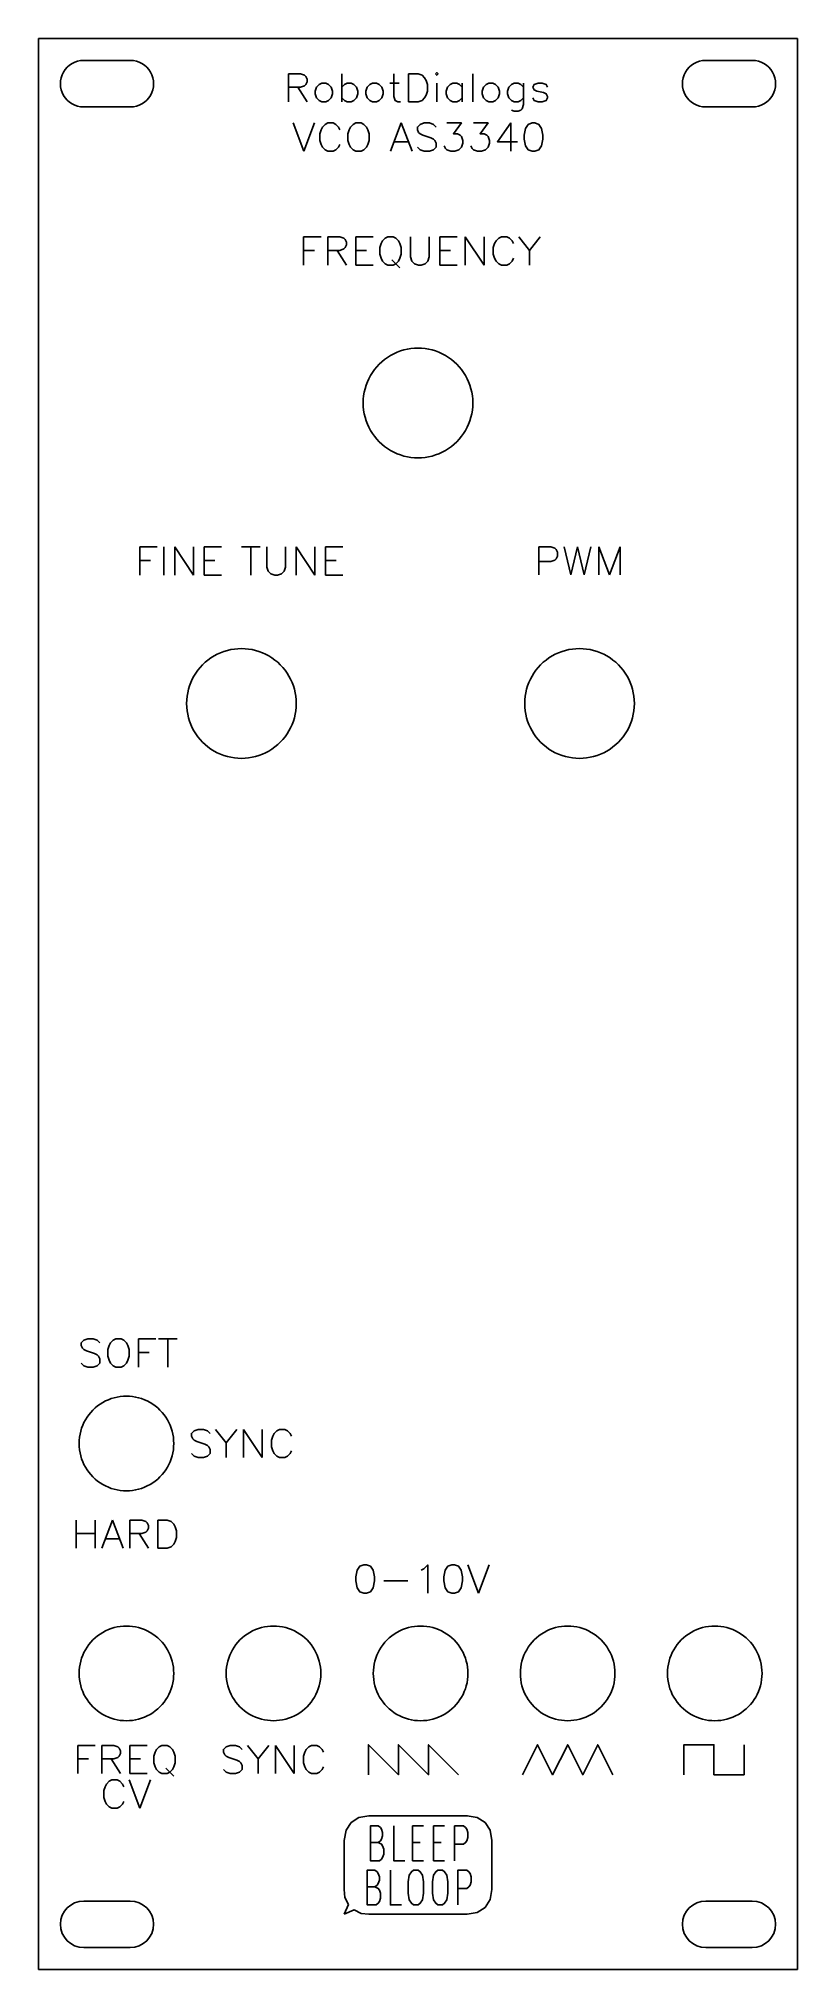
# Model space of a CAD drawing. Extents: x 0 to 51, y 0 to 129.
import ezdxf

# ---------------------------------------------------------------- set-up
doc = ezdxf.new("R2010")
doc.units = 0
for name, color, linetype in [('logo', 7, 'CONTINUOUS'), ('panel_dxf_import', 7, 'CONTINUOUS'), ('text', 7, 'CONTINUOUS')]:
    doc.layers.add(name, color=color, linetype=linetype)

msp = doc.modelspace()

# ---------------------------------------------------------------- linework, layer by layer
at = {"layer": 'logo', "color": 7}
for points in [[(20.391437, 8.636543), (20.509101, 9.306693)], [(20.509101, 9.306693), (20.841612, 9.823373)], [(20.841612, 9.823373), (21.358298, 10.155889)], [(21.358298, 10.155889), (22.028441, 10.273549)], [(22.028441, 10.273549), (28.576471, 10.273554), (29.246629, 10.155892)], [(22.653201, 8.49307), (22.874174, 8.382586), (22.947831, 8.272101), (23.021489, 8.051133), (23.021489, 7.71968), (22.947831, 7.498711), (22.874174, 7.388228), (22.726858, 7.277743), (22.137613, 7.277743), (22.137613, 9.597913), (22.653201, 9.597913), (22.800516, 9.487428), (22.874174, 9.376945), (22.947831, 9.155976), (22.947831, 8.935008), (22.874174, 8.714038), (22.800516, 8.603555), (22.653201, 8.49307), (22.137613, 8.49307)], [(24.420954, 7.277743), (23.684393, 7.277743), (23.684393, 9.597913)], [(25.673118, 7.277743), (24.936557, 7.277743), (24.936557, 9.597913), (25.673118, 9.597913)], [(27.072583, 7.277743), (26.336022, 7.277743), (26.336022, 9.597913), (27.072583, 9.597913)], [(27.735487, 7.277743), (27.735487, 9.597913), (28.324733, 9.597913), (28.472048, 9.487428), (28.545705, 9.376945), (28.619363, 9.155976), (28.619363, 8.824523), (28.545705, 8.603555), (28.472048, 8.49307), (28.324733, 8.382586), (27.735487, 8.382586)], [(29.246629, 10.155892), (29.7633, 9.823373)], [(29.7633, 9.823373), (30.095826, 9.306693)], [(30.095826, 9.306693), (30.21349, 8.636546)], [(20.391437, 5.362528), (20.391437, 8.636543)], [(24.936557, 8.49307), (25.452145, 8.49307)], [(26.336022, 8.49307), (26.85161, 8.49307)], [(30.21349, 8.636546), (30.213475, 5.362528)], [(22.432243, 5.554188), (22.653201, 5.443704), (22.726858, 5.333219), (22.800516, 5.112251), (22.800516, 4.780798), (22.726858, 4.559829), (22.653201, 4.449346), (22.505901, 4.338861), (21.91664, 4.338861), (21.91664, 6.659031), (22.432243, 6.659031), (22.579558, 6.548546), (22.653201, 6.438063), (22.726858, 6.217094), (22.726858, 5.996126), (22.653201, 5.775156), (22.579558, 5.664673), (22.432243, 5.554188), (21.91664, 5.554188)], [(24.199981, 4.338861), (23.46342, 4.338861), (23.46342, 6.659031)], [(27.95646, 4.338861), (27.95646, 6.659031), (28.545705, 6.659031), (28.693021, 6.548546), (28.766678, 6.438063), (28.840321, 6.217094), (28.840321, 5.885641), (28.766678, 5.664673), (28.693021, 5.554188), (28.545705, 5.443704), (27.95646, 5.443704)], [(20.428003, 4.844941), (20.391437, 5.362528)], [(30.213475, 5.362528), (30.095826, 4.692377)], [(20.387477, 3.725532), (20.683964, 4.363148)], [(21.516951, 3.760368), (21.048911, 4.004316), (20.387477, 3.725532)], [(20.683964, 4.363148), (20.428003, 4.844941)], [(29.7633, 4.175697), (29.246629, 3.84318)], [(30.095826, 4.692377), (29.7633, 4.175697)], [(28.576471, 3.725519), (22.028441, 3.725519), (21.516951, 3.760368)], [(29.246629, 3.84318), (28.576471, 3.725519)]]:
    msp.add_lwpolyline(points, dxfattribs=at)
for points in [[(25.0102, 6.659031), (25.30483, 6.659031), (25.452145, 6.548546), (25.599461, 6.327578), (25.673118, 5.885641), (25.673118, 5.112251), (25.599461, 4.670314), (25.452145, 4.449346), (25.30483, 4.338861), (25.0102, 4.338861), (24.8629, 4.449346), (24.715584, 4.670314), (24.641927, 5.112251), (24.641927, 5.885641), (24.715584, 6.327578), (24.8629, 6.548546)], [(26.630637, 6.659031), (26.925268, 6.659031), (27.072583, 6.548546), (27.219898, 6.327578), (27.293541, 5.885641), (27.293541, 5.112251), (27.219898, 4.670314), (27.072583, 4.449346), (26.925268, 4.338861), (26.630637, 4.338861), (26.483337, 4.449346), (26.336022, 4.670314), (26.262364, 5.112251), (26.262364, 5.885641), (26.336022, 6.327578), (26.483337, 6.548546)]]:
    msp.add_lwpolyline(points, close=True, dxfattribs=at)
at = {"layer": 'panel_dxf_import', "color": 7}
for points in [[(0.049844, 128.55016), (0.049844, 0.050322)], [(50.54978, 0.050322), (50.54978, 128.55016), (0.049844, 128.55016)], [(3.04984, 127.100163), (6.149837, 127.100163)], [(44.449787, 127.100163), (47.549785, 127.100163)], [(3.04984, 124.000166), (6.149837, 124.000166)], [(44.449787, 124.000166), (47.549785, 124.000166)], [(3.04984, 4.600316), (6.149837, 4.600316)], [(44.449787, 4.600316), (47.549785, 4.600316)], [(3.04984, 1.500322), (6.149837, 1.500322)], [(44.449787, 1.500322), (47.549785, 1.500322)], [(0.049844, 0.050322), (50.54978, 0.050322)]]:
    msp.add_lwpolyline(points, dxfattribs=at)
for points in [[(28.949809, 104.300191)], [(17.199823, 84.300217)], [(39.699795, 84.300217)], [(9.044833, 35.050279)], [(9.044833, 19.750299)], [(18.833822, 19.750299)], [(28.622808, 19.750299)], [(38.410797, 19.750299)], [(48.199783, 19.750299)]]:
    msp.add_lwpolyline(points, close=True, dxfattribs=at)
for points in [[(1.707502, 126.325164), (1.430621, 125.845592), (1.430621, 125.254736), (1.707502, 124.775165)], [(3.04984, 127.100163), (2.496079, 127.100163), (1.984382, 126.804735), (1.707502, 126.325164)], [(7.492175, 126.325164), (7.215295, 126.804735), (6.703598, 127.100163), (6.149837, 127.100163)], [(7.492175, 124.775165), (7.769056, 125.254736), (7.769056, 125.845592), (7.492175, 126.325164)], [(43.107449, 126.325164), (42.830569, 125.845592), (42.830569, 125.254736), (43.107449, 124.775165)], [(44.449787, 127.100163), (43.896026, 127.100163), (43.38433, 126.804735), (43.107449, 126.325164)], [(48.892123, 126.325164), (48.615242, 126.804735), (48.103546, 127.100163), (47.549785, 127.100163)], [(48.892123, 124.775165), (49.169003, 125.254736), (49.169003, 125.845592), (48.892123, 126.325164)], [(1.707502, 124.775165), (1.984382, 124.295594), (2.496079, 124.000166), (3.04984, 124.000166)], [(6.149837, 124.000166), (6.703598, 124.000166), (7.215295, 124.295594), (7.492175, 124.775165)], [(43.107449, 124.775165), (43.38433, 124.295594), (43.896026, 124.000166), (44.449787, 124.000166)], [(47.549785, 124.000166), (48.103546, 124.000166), (48.615242, 124.295594), (48.892123, 124.775165)], [(27.125213, 107.462338), (25.995696, 108.114656), (24.603931, 108.114656), (23.474415, 107.462338)], [(23.474415, 107.462338), (22.344898, 106.81002), (21.649322, 105.60454), (21.649818, 104.300191)], [(28.949809, 104.300191), (28.950305, 105.60454), (28.254729, 106.81002), (27.125213, 107.462338)], [(21.649818, 104.300191), (21.649322, 102.995843), (22.344898, 101.790362), (23.474415, 101.138044)], [(27.125213, 101.138044), (28.254729, 101.790362), (28.950305, 102.995843), (28.949809, 104.300191)], [(23.474415, 101.138044), (24.603931, 100.485727), (25.995696, 100.485727), (27.125213, 101.138044)], [(11.724429, 87.462364), (10.594913, 86.810046), (9.899336, 85.604565), (9.899833, 84.300217)], [(15.375227, 87.462364), (14.245711, 88.114681), (12.853946, 88.114681), (11.724429, 87.462364)], [(17.199823, 84.300217), (17.20032, 85.604565), (16.504743, 86.810046), (15.375227, 87.462364)], [(34.224401, 87.462364), (33.094884, 86.810046), (32.399308, 85.604565), (32.399804, 84.300217)], [(37.875199, 87.462364), (36.745682, 88.114681), (35.353917, 88.114681), (34.224401, 87.462364)], [(39.699795, 84.300217), (39.700292, 85.604565), (39.004715, 86.810046), (37.875199, 87.462364)], [(9.899833, 84.300217), (9.899336, 82.995868), (10.594913, 81.790388), (11.724429, 81.13807)], [(15.375227, 81.13807), (16.504743, 81.790388), (17.20032, 82.995868), (17.199823, 84.300217)], [(32.399804, 84.300217), (32.399308, 82.995868), (33.094884, 81.790388), (34.224401, 81.13807)], [(37.875199, 81.13807), (39.004715, 81.790388), (39.700292, 82.995868), (39.699795, 84.300217)], [(11.724429, 81.13807), (12.853946, 80.485752), (14.245711, 80.485752), (15.375227, 81.13807)], [(34.224401, 81.13807), (35.353917, 80.485752), (36.745682, 80.485752), (37.875199, 81.13807)], [(4.319312, 37.779778), (3.344432, 37.216679), (2.744189, 36.176099), (2.744842, 35.050279)], [(7.470362, 37.779778), (6.495482, 38.342876), (5.294192, 38.342876), (4.319312, 37.779778)], [(9.044833, 35.050279), (9.045485, 36.176099), (8.445242, 37.216679), (7.470362, 37.779778)], [(2.744842, 35.050279), (2.744189, 33.924459), (3.344432, 32.88388), (4.319312, 32.320781)], [(7.470362, 32.320781), (8.445242, 32.88388), (9.045485, 33.924459), (9.044833, 35.050279)], [(4.319312, 32.320781), (5.294192, 31.757683), (6.495482, 31.757683), (7.470362, 32.320781)], [(4.319312, 22.479797), (3.344432, 21.916699), (2.744189, 20.876119), (2.744842, 19.750299)], [(7.470362, 22.479797), (6.495482, 23.042896), (5.294192, 23.042896), (4.319312, 22.479797)], [(9.044833, 19.750299), (9.045485, 20.876119), (8.445242, 21.916699), (7.470362, 22.479797)], [(14.108826, 22.478277), (13.134214, 21.915584), (12.533828, 20.875685), (12.533828, 19.750299)], [(17.258823, 22.478277), (16.284211, 23.040969), (15.083439, 23.040969), (14.108826, 22.478277)], [(18.833822, 19.750299), (18.833822, 20.875685), (18.233436, 21.915584), (17.258823, 22.478277)], [(23.897287, 22.479797), (22.922407, 21.916699), (22.322164, 20.876119), (22.322817, 19.750299)], [(27.048338, 22.479797), (26.073458, 23.042896), (24.872167, 23.042896), (23.897287, 22.479797)], [(28.622808, 19.750299), (28.623461, 20.876119), (28.023218, 21.916699), (27.048338, 22.479797)], [(33.685802, 22.478276), (32.711189, 21.915584), (32.110803, 20.875685), (32.110803, 19.750299)], [(36.835798, 22.478276), (35.861186, 23.040969), (34.660414, 23.040969), (33.685802, 22.478276)], [(38.410797, 19.750299), (38.410797, 20.875685), (37.810411, 21.915584), (36.835798, 22.478276)], [(43.474262, 22.479797), (42.499382, 21.916699), (41.899139, 20.876119), (41.899792, 19.750299)], [(46.625313, 22.479797), (45.650433, 23.042896), (44.449142, 23.042896), (43.474262, 22.479797)], [(48.199783, 19.750299), (48.200436, 20.876119), (47.600193, 21.916699), (46.625313, 22.479797)], [(2.744842, 19.750299), (2.744189, 18.624479), (3.344432, 17.583899), (4.319312, 17.020801)], [(7.470362, 17.020801), (8.445242, 17.583899), (9.045485, 18.624479), (9.044833, 19.750299)], [(12.533828, 19.750299), (12.533828, 18.624914), (13.134214, 17.585015), (14.108826, 17.022322)], [(17.258823, 17.022322), (18.233436, 17.585015), (18.833822, 18.624914), (18.833822, 19.750299)], [(22.322817, 19.750299), (22.322164, 18.624479), (22.922407, 17.583899), (23.897287, 17.020801)], [(27.048338, 17.020801), (28.023218, 17.583899), (28.623461, 18.624479), (28.622808, 19.750299)], [(32.110803, 19.750299), (32.110803, 18.624914), (32.711189, 17.585015), (33.685802, 17.022322)], [(36.835798, 17.022322), (37.810411, 17.585015), (38.410797, 18.624914), (38.410797, 19.750299)], [(41.899792, 19.750299), (41.899139, 18.624479), (42.499382, 17.583899), (43.474262, 17.020801)], [(46.625313, 17.020801), (47.600193, 17.583899), (48.200436, 18.624479), (48.199783, 19.750299)], [(4.319312, 17.020801), (5.294192, 16.457703), (6.495482, 16.457703), (7.470362, 17.020801)], [(14.108826, 17.022322), (15.083439, 16.459629), (16.284211, 16.459629), (17.258823, 17.022322)], [(23.897287, 17.020801), (24.872167, 16.457703), (26.073458, 16.457703), (27.048338, 17.020801)], [(33.685802, 17.022322), (34.660414, 16.459629), (35.861186, 16.459629), (36.835798, 17.022322)], [(43.474262, 17.020801), (44.449142, 16.457703), (45.650433, 16.457703), (46.625313, 17.020801)], [(3.04984, 4.600316), (2.194412, 4.59945), (1.50141, 3.905747), (1.50141, 3.050319)], [(7.698267, 3.050319), (7.698267, 3.905747), (7.005264, 4.59945), (6.149837, 4.600316)], [(44.449787, 4.600316), (43.59436, 4.59945), (42.901358, 3.905747), (42.901358, 3.050319)], [(49.098214, 3.050319), (49.098214, 3.905747), (48.405212, 4.59945), (47.549785, 4.600316)], [(1.50141, 3.050319), (1.50141, 2.194891), (2.194412, 1.501187), (3.04984, 1.500322)], [(6.149837, 1.500322), (7.005264, 1.501187), (7.698267, 2.194891), (7.698267, 3.050319)], [(42.901358, 3.050319), (42.901358, 2.194891), (43.59436, 1.501187), (44.449787, 1.500322)], [(47.549785, 1.500322), (48.405212, 1.501187), (49.098214, 2.194891), (49.098214, 3.050319)]]:
    msp.add_open_spline(points, degree=3, dxfattribs=at)
at = {"layer": 'text', "color": 7}
for points in [[(16.678091, 126.200816), (16.678091, 124.3325)], [(16.678091, 126.200816), (17.479604, 126.200816), (17.744894, 126.110505), (17.835205, 126.020194), (17.925516, 125.845215), (17.925516, 125.664593), (17.835205, 125.489614), (17.744894, 125.399303), (17.479604, 125.308992), (16.678091, 125.308992)], [(20.234101, 126.200816), (20.234101, 124.3325)], [(23.699802, 126.200816), (23.699802, 124.688101), (23.790113, 124.4214), (23.965092, 124.3325), (24.145714, 124.3325)], [(24.676291, 126.200816), (24.676291, 124.3325)], [(24.676291, 126.200816), (25.300003, 126.200816), (25.568115, 126.110505), (25.743094, 125.932704), (25.833405, 125.754904), (25.923716, 125.489614), (25.923716, 125.043702), (25.833405, 124.778412), (25.743094, 124.599201), (25.568115, 124.4214), (25.300003, 124.3325), (24.676291, 124.3325)], [(28.943491, 126.200816), (28.943491, 124.3325)], [(17.301803, 125.308992), (17.925516, 124.3325)], [(20.234101, 125.308992), (20.414723, 125.489614), (20.589702, 125.577103), (20.857813, 125.577103), (21.035614, 125.489614), (21.213414, 125.308992), (21.300904, 125.043702), (21.300904, 124.865901), (21.213414, 124.599201), (21.035614, 124.4214), (20.857813, 124.3325), (20.589702, 124.3325), (20.414723, 124.4214), (20.234101, 124.599201)], [(23.434512, 125.577103), (24.055403, 125.577103)], [(26.544611, 125.577103), (26.544611, 124.3325)], [(28.235104, 125.308992), (28.057304, 125.489614), (27.879503, 125.577103), (27.611392, 125.577103), (27.436413, 125.489614), (27.255791, 125.308992), (27.168301, 125.043702), (27.168301, 124.865901), (27.255791, 124.599201), (27.436413, 124.4214), (27.611392, 124.3325), (27.879503, 124.3325), (28.057304, 124.4214), (28.235104, 124.599201)], [(28.235104, 125.577103), (28.235104, 124.3325)], [(32.321704, 125.308992), (32.143904, 125.489614), (31.966103, 125.577103), (31.697992, 125.577103), (31.523013, 125.489614), (31.342391, 125.308992), (31.254901, 125.043702), (31.254901, 124.865901), (31.342391, 124.599201), (31.523013, 124.4214), (31.697992, 124.3325), (31.966103, 124.3325), (32.143904, 124.4214), (32.321704, 124.599201)], [(32.321704, 125.577103), (32.321704, 124.1547), (32.234215, 123.886588), (32.143904, 123.799099), (31.966103, 123.711609), (31.697992, 123.711609), (31.523013, 123.799099)], [(33.921915, 125.308992), (33.831604, 125.489614), (33.566314, 125.577103), (33.298202, 125.577103), (33.030091, 125.489614), (32.942601, 125.308992), (33.030091, 125.134013), (33.210713, 125.043702), (33.653803, 124.953391), (33.831604, 124.865901), (33.921915, 124.688101), (33.921915, 124.599201), (33.831604, 124.4214), (33.566314, 124.3325), (33.298202, 124.3325), (33.030091, 124.4214), (32.942601, 124.599201)], [(16.987101, 122.934116), (17.698303, 121.0658)], [(18.409505, 122.934116), (17.698303, 121.0658)], [(20.100016, 122.488204), (20.009705, 122.666004), (19.831904, 122.843805), (19.654104, 122.934116), (19.298503, 122.934116), (19.120702, 122.843805), (18.942902, 122.666004), (18.852591, 122.488204), (18.765101, 122.222914), (18.765101, 121.777002), (18.852591, 121.511712), (18.942902, 121.332501), (19.120702, 121.1547), (19.298503, 121.0658), (19.654104, 121.0658), (19.831904, 121.1547), (20.009705, 121.332501), (20.100016, 121.511712)], [(24.189433, 122.934116), (23.478231, 121.0658)], [(24.189433, 122.934116), (24.900635, 121.0658)], [(26.500835, 122.666004), (26.323034, 122.843805), (26.054923, 122.934116), (25.699322, 122.934116), (25.434032, 122.843805), (25.256231, 122.666004), (25.256231, 122.488204), (25.343721, 122.310403), (25.434032, 122.222914), (25.611832, 122.132603), (26.145234, 121.954802), (26.323034, 121.867313), (26.410524, 121.777002), (26.500835, 121.599201), (26.500835, 121.332501), (26.323034, 121.1547), (26.054923, 121.0658), (25.699322, 121.0658), (25.434032, 121.1547), (25.256231, 121.332501)], [(27.212042, 122.934116), (28.188534, 122.934116), (27.657954, 122.222914), (27.923244, 122.222914), (28.101044, 122.132603), (28.188534, 122.042292), (28.278845, 121.777002), (28.278845, 121.599201), (28.188534, 121.332501), (28.013555, 121.1547), (27.745443, 121.0658), (27.477332, 121.0658), (27.212042, 121.1547), (27.121731, 121.2436), (27.034241, 121.421401)], [(28.990002, 122.934116), (29.966494, 122.934116), (29.435914, 122.222914), (29.701204, 122.222914), (29.879004, 122.132603), (29.966494, 122.042292), (30.056805, 121.777002), (30.056805, 121.599201), (29.966494, 121.332501), (29.791515, 121.1547), (29.523403, 121.0658), (29.255292, 121.0658), (28.990002, 121.1547), (28.899691, 121.2436), (28.812201, 121.421401)], [(31.479204, 122.934116), (30.590201, 121.686691), (31.925116, 121.686691)], [(31.479204, 122.934116), (31.479204, 121.0658)], [(23.743521, 121.686691), (24.635345, 121.686691)], [(17.689691, 115.351016), (17.689691, 113.4827)], [(17.689691, 115.351016), (18.846805, 115.351016)], [(17.689691, 114.459192), (18.400893, 114.459192)], [(19.289891, 115.351016), (19.289891, 113.4827)], [(19.289891, 115.351016), (20.091404, 115.351016), (20.356694, 115.260705), (20.447005, 115.170394), (20.537316, 114.995415), (20.537316, 114.814793), (20.447005, 114.639814), (20.356694, 114.549503), (20.091404, 114.459192), (19.289891, 114.459192)], [(19.913603, 114.459192), (20.537316, 113.4827)], [(21.158211, 115.351016), (21.158211, 113.4827)], [(21.158211, 115.351016), (22.315325, 115.351016)], [(21.158211, 114.459192), (21.869413, 114.459192)], [(24.801711, 115.351016), (24.801711, 114.016101), (24.892022, 113.749401), (25.069822, 113.5716), (25.337934, 113.4827), (25.512913, 113.4827), (25.781024, 113.5716), (25.958825, 113.749401), (26.049136, 114.016101), (26.049136, 115.351016)], [(26.757511, 115.351016), (26.757511, 113.4827)], [(26.757511, 115.351016), (27.914625, 115.351016)], [(26.757511, 114.459192), (27.468713, 114.459192)], [(28.445191, 115.351016), (28.445191, 113.4827)], [(28.445191, 115.351016), (29.692616, 113.4827)], [(29.692616, 115.351016), (29.692616, 113.4827)], [(31.648416, 114.905104), (31.558105, 115.082904), (31.380304, 115.260705), (31.202504, 115.351016), (30.846903, 115.351016), (30.669102, 115.260705), (30.491302, 115.082904), (30.400991, 114.905104), (30.313501, 114.639814), (30.313501, 114.193902), (30.400991, 113.928612), (30.491302, 113.749401), (30.669102, 113.5716), (30.846903, 113.4827), (31.202504, 113.4827), (31.380304, 113.5716), (31.558105, 113.749401), (31.648416, 113.928612)], [(32.004001, 115.351016), (32.715203, 114.459192), (32.715203, 113.4827)], [(33.426405, 115.351016), (32.715203, 114.459192)], [(21.158211, 113.4827), (22.315325, 113.4827)], [(23.557103, 113.838301), (24.093326, 113.3049)], [(26.757511, 113.4827), (27.914625, 113.4827)], [(6.793591, 94.716716), (6.793591, 92.8484)], [(6.793591, 94.716716), (7.950705, 94.716716)], [(6.793591, 93.824892), (7.504793, 93.824892)], [(8.393791, 94.716716), (8.393791, 92.8484)], [(9.105001, 94.716716), (9.105001, 92.8484)], [(9.105001, 94.716716), (10.352426, 92.8484)], [(10.352426, 94.716716), (10.352426, 92.8484)], [(11.060801, 94.716716), (11.060801, 92.8484)], [(11.060801, 94.716716), (12.217915, 94.716716)], [(11.060801, 93.824892), (11.772003, 93.824892)], [(13.550011, 94.716716), (14.794614, 94.716716)], [(14.170902, 94.716716), (14.170902, 92.8484)], [(15.237701, 94.716716), (15.237701, 93.381801), (15.328012, 93.115101), (15.505812, 92.9373), (15.773924, 92.8484), (15.948903, 92.8484), (16.217014, 92.9373), (16.394815, 93.115101), (16.485126, 93.381801), (16.485126, 94.716716)], [(17.193491, 94.716716), (17.193491, 92.8484)], [(17.193491, 94.716716), (18.440916, 92.8484)], [(18.440916, 94.716716), (18.440916, 92.8484)], [(19.149291, 94.716716), (19.149291, 92.8484)], [(19.149291, 94.716716), (20.306405, 94.716716)], [(19.149291, 93.824892), (19.860493, 93.824892)], [(33.337791, 94.722616), (33.337791, 92.8543)], [(33.337791, 94.722616), (34.139304, 94.722616), (34.404594, 94.632305), (34.494905, 94.541994), (34.585216, 94.367015), (34.585216, 94.098903), (34.494905, 93.921103), (34.404594, 93.830792), (34.139304, 93.743302), (33.337791, 93.743302)], [(35.031132, 94.722616), (35.474222, 92.8543)], [(35.917313, 94.722616), (35.474222, 92.8543)], [(35.917313, 94.722616), (36.363225, 92.8543)], [(36.809137, 94.722616), (36.363225, 92.8543)], [(37.339711, 94.722616), (37.339711, 92.8543)], [(37.339711, 94.722616), (38.050913, 92.8543)], [(38.762115, 94.722616), (38.050913, 92.8543)], [(38.762115, 94.722616), (38.762115, 92.8543)], [(11.060801, 92.8484), (12.217915, 92.8484)], [(19.149291, 92.8484), (20.306405, 92.8484)], [(4.117005, 41.740504), (3.939204, 41.918305), (3.671093, 42.008616), (3.315492, 42.008616), (3.050202, 41.918305), (2.872401, 41.740504), (2.872401, 41.562704), (2.959891, 41.384903), (3.050202, 41.297414), (3.228002, 41.207103), (3.761404, 41.029302), (3.939204, 40.941813), (4.026694, 40.851502), (4.117005, 40.673701), (4.117005, 40.407001), (3.939204, 40.2292), (3.671093, 40.1403), (3.315492, 40.1403), (3.050202, 40.2292), (2.872401, 40.407001)], [(6.693701, 42.008616), (6.693701, 40.1403)], [(6.693701, 42.008616), (7.850815, 42.008616)], [(8.028611, 42.008616), (9.273214, 42.008616)], [(8.649502, 42.008616), (8.649502, 40.1403)], [(6.693701, 41.116792), (7.404903, 41.116792)], [(11.460105, 35.716104), (11.282304, 35.893905), (11.014193, 35.984216), (10.658592, 35.984216), (10.393302, 35.893905), (10.215501, 35.716104), (10.215501, 35.538304), (10.302991, 35.360503), (10.393302, 35.273014), (10.571102, 35.182703), (11.104504, 35.004902), (11.282304, 34.917413), (11.369794, 34.827102), (11.460105, 34.649301), (11.460105, 34.382601), (11.282304, 34.2048), (11.014193, 34.1159), (10.658592, 34.1159), (10.393302, 34.2048), (10.215501, 34.382601)], [(11.815701, 35.984216), (12.526903, 35.092392), (12.526903, 34.1159)], [(13.238105, 35.984216), (12.526903, 35.092392)], [(13.681201, 35.984216), (13.681201, 34.1159)], [(13.681201, 35.984216), (14.928626, 34.1159)], [(14.928626, 35.984216), (14.928626, 34.1159)], [(16.884426, 35.538304), (16.794115, 35.716104), (16.616314, 35.893905), (16.438514, 35.984216), (16.082913, 35.984216), (15.905112, 35.893905), (15.727312, 35.716104), (15.637001, 35.538304), (15.549511, 35.273014), (15.549511, 34.827102), (15.637001, 34.561812), (15.727312, 34.382601), (15.905112, 34.2048), (16.082913, 34.1159), (16.438514, 34.1159), (16.616314, 34.2048), (16.794115, 34.382601), (16.884426, 34.561812)], [(2.559091, 29.946916), (2.559091, 28.0786)], [(3.806516, 29.946916), (3.806516, 28.0786)], [(4.960813, 29.946916), (4.249611, 28.0786)], [(4.960813, 29.946916), (5.672015, 28.0786)], [(6.115101, 29.946916), (6.115101, 28.0786)], [(6.115101, 29.946916), (6.916614, 29.946916), (7.181904, 29.856605), (7.272215, 29.766294), (7.362526, 29.591315), (7.362526, 29.410693), (7.272215, 29.235714), (7.181904, 29.145403), (6.916614, 29.055092), (6.115101, 29.055092)], [(7.983421, 29.946916), (7.983421, 28.0786)], [(7.983421, 29.946916), (8.607133, 29.946916), (8.875245, 29.856605), (9.050224, 29.678804), (9.140535, 29.501004), (9.230846, 29.235714), (9.230846, 28.789802), (9.140535, 28.524512), (9.050224, 28.345301), (8.875245, 28.1675), (8.607133, 28.0786), (7.983421, 28.0786)], [(2.559091, 29.055092), (3.806516, 29.055092)], [(4.514901, 28.699491), (5.406725, 28.699491)], [(6.738813, 29.055092), (7.362526, 28.0786)], [(23.018191, 25.900513), (24.621217, 25.900513)], [(25.510223, 26.611715), (25.685202, 26.699204), (25.953313, 26.967316), (25.953313, 25.099)], [(28.620321, 26.967316), (29.331523, 25.099)], [(30.042725, 26.967316), (29.331523, 25.099)], [(2.649391, 14.946416), (2.649391, 13.0781)], [(2.649391, 14.946416), (3.806505, 14.946416)], [(4.249591, 14.946416), (4.249591, 13.0781)], [(4.249591, 14.946416), (5.051104, 14.946416), (5.316394, 14.856105), (5.406705, 14.765794), (5.497016, 14.590815), (5.497016, 14.410193), (5.406705, 14.235214), (5.316394, 14.144903), (5.051104, 14.054592), (4.249591, 14.054592)], [(6.117911, 14.946416), (6.117911, 13.0781)], [(6.117911, 14.946416), (7.275025, 14.946416)], [(13.594105, 14.690604), (13.416304, 14.868405), (13.148193, 14.958716), (12.792592, 14.958716), (12.527302, 14.868405), (12.349501, 14.690604), (12.349501, 14.512804), (12.436991, 14.335003), (12.527302, 14.247514), (12.705102, 14.157203), (13.238504, 13.979402), (13.416304, 13.891913), (13.503794, 13.801602), (13.594105, 13.623801), (13.594105, 13.357101), (13.416304, 13.1793), (13.148193, 13.0904), (12.792592, 13.0904), (12.527302, 13.1793), (12.349501, 13.357101)], [(13.949701, 14.958716), (14.660903, 14.066892), (14.660903, 13.0904)], [(15.372105, 14.958716), (14.660903, 14.066892)], [(15.815201, 14.958716), (15.815201, 13.0904)], [(15.815201, 14.958716), (17.062626, 13.0904)], [(17.062626, 14.958716), (17.062626, 13.0904)], [(19.018426, 14.512804), (18.928115, 14.690604), (18.750314, 14.868405), (18.572514, 14.958716), (18.216913, 14.958716), (18.039112, 14.868405), (17.861312, 14.690604), (17.771001, 14.512804), (17.683511, 14.247514), (17.683511, 13.801602), (17.771001, 13.536312), (17.861312, 13.357101), (18.039112, 13.1793), (18.216913, 13.0904), (18.572514, 13.0904), (18.750314, 13.1793), (18.928115, 13.357101), (19.018426, 13.536312)], [(22, 13), (22, 15.00051), (24, 13), (24, 15.00051), (26, 13), (26, 15.00051), (27.999999, 13)], [(32.260999, 13), (33.260999, 15), (34.260997, 13), (35.260998, 15), (36.260999, 13), (37.260999, 15), (38.260997, 13)], [(43.000001, 13), (43.000001, 15.00051), (44.999999, 15.00051), (44.999999, 13), (47.000001, 13), (47.000001, 15)], [(2.649391, 14.054592), (3.360593, 14.054592)], [(4.873303, 14.054592), (5.497016, 13.0781)], [(6.117911, 14.054592), (6.829113, 14.054592)], [(6.117911, 13.0781), (7.275025, 13.0781)], [(8.516803, 13.433701), (9.053026, 12.9003)], [(5.718616, 12.210504), (5.628305, 12.388304), (5.450504, 12.566105), (5.272704, 12.656416), (4.917103, 12.656416), (4.739302, 12.566105), (4.561502, 12.388304), (4.471191, 12.210504), (4.383701, 11.945214), (4.383701, 11.499302), (4.471191, 11.234012), (4.561502, 11.054801), (4.739302, 10.877), (4.917103, 10.7881), (5.272704, 10.7881), (5.450504, 10.877), (5.628305, 11.054801), (5.718616, 11.234012)], [(6.074221, 12.656416), (6.785423, 10.7881)], [(7.496625, 12.656416), (6.785423, 10.7881)]]:
    msp.add_lwpolyline(points, dxfattribs=at)
for points in [[(26.457121, 126.200816), (26.544611, 126.110505), (26.634922, 126.200816), (26.544611, 126.288305)], [(18.902012, 125.577103), (18.727033, 125.489614), (18.546411, 125.308992), (18.458921, 125.043702), (18.458921, 124.865901), (18.546411, 124.599201), (18.727033, 124.4214), (18.902012, 124.3325), (19.170123, 124.3325), (19.347924, 124.4214), (19.525724, 124.599201), (19.613214, 124.865901), (19.613214, 125.043702), (19.525724, 125.308992), (19.347924, 125.489614), (19.170123, 125.577103)], [(22.277392, 125.577103), (22.102413, 125.489614), (21.921791, 125.308992), (21.834301, 125.043702), (21.834301, 124.865901), (21.921791, 124.599201), (22.102413, 124.4214), (22.277392, 124.3325), (22.545503, 124.3325), (22.723304, 124.4214), (22.901104, 124.599201), (22.988594, 124.865901), (22.988594, 125.043702), (22.901104, 125.308992), (22.723304, 125.489614), (22.545503, 125.577103)], [(30.010292, 125.577103), (29.835313, 125.489614), (29.654691, 125.308992), (29.567201, 125.043702), (29.567201, 124.865901), (29.654691, 124.599201), (29.835313, 124.4214), (30.010292, 124.3325), (30.278403, 124.3325), (30.456204, 124.4214), (30.634004, 124.599201), (30.721494, 124.865901), (30.721494, 125.043702), (30.634004, 125.308992), (30.456204, 125.489614), (30.278403, 125.577103)], [(21.166823, 122.934116), (20.989022, 122.843805), (20.811222, 122.666004), (20.720911, 122.488204), (20.633421, 122.222914), (20.633421, 121.777002), (20.720911, 121.511712), (20.811222, 121.332501), (20.989022, 121.1547), (21.166823, 121.0658), (21.522424, 121.0658), (21.700224, 121.1547), (21.878025, 121.332501), (21.968336, 121.511712), (22.055825, 121.777002), (22.055825, 122.222914), (21.968336, 122.488204), (21.878025, 122.666004), (21.700224, 122.843805), (21.522424, 122.934116)], [(32.901703, 122.934116), (32.636413, 122.843805), (32.455791, 122.578515), (32.368301, 122.132603), (32.368301, 121.867313), (32.455791, 121.421401), (32.636413, 121.1547), (32.901703, 121.0658), (33.079503, 121.0658), (33.347615, 121.1547), (33.522594, 121.421401), (33.612905, 121.867313), (33.612905, 122.132603), (33.522594, 122.578515), (33.347615, 122.843805), (33.079503, 122.934116)], [(23.291813, 115.351016), (23.114012, 115.260705), (22.936212, 115.082904), (22.845901, 114.905104), (22.758411, 114.639814), (22.758411, 114.193902), (22.845901, 113.928612), (22.936212, 113.749401), (23.114012, 113.5716), (23.291813, 113.4827), (23.647414, 113.4827), (23.825214, 113.5716), (24.003015, 113.749401), (24.093326, 113.928612), (24.180815, 114.193902), (24.180815, 114.639814), (24.093326, 114.905104), (24.003015, 115.082904), (23.825214, 115.260705), (23.647414, 115.351016)], [(5.183803, 42.008616), (5.006002, 41.918305), (4.828202, 41.740504), (4.737891, 41.562704), (4.650401, 41.297414), (4.650401, 40.851502), (4.737891, 40.586212), (4.828202, 40.407001), (5.006002, 40.2292), (5.183803, 40.1403), (5.539404, 40.1403), (5.717204, 40.2292), (5.895005, 40.407001), (5.985316, 40.586212), (6.072805, 40.851502), (6.072805, 41.297414), (5.985316, 41.562704), (5.895005, 41.740504), (5.717204, 41.918305), (5.539404, 42.008616)], [(21.686103, 26.967316), (21.420813, 26.877005), (21.240191, 26.611715), (21.152701, 26.165803), (21.152701, 25.900513), (21.240191, 25.454601), (21.420813, 25.1879), (21.686103, 25.099), (21.863903, 25.099), (22.132015, 25.1879), (22.306994, 25.454601), (22.397305, 25.900513), (22.397305, 26.165803), (22.306994, 26.611715), (22.132015, 26.877005), (21.863903, 26.967316)], [(27.553523, 26.967316), (27.288233, 26.877005), (27.107611, 26.611715), (27.020121, 26.165803), (27.020121, 25.900513), (27.107611, 25.454601), (27.288233, 25.1879), (27.553523, 25.099), (27.731323, 25.099), (27.999435, 25.1879), (28.174414, 25.454601), (28.264725, 25.900513), (28.264725, 26.165803), (28.174414, 26.611715), (27.999435, 26.877005), (27.731323, 26.967316)], [(8.251513, 14.946416), (8.073712, 14.856105), (7.895912, 14.678304), (7.805601, 14.500504), (7.718111, 14.235214), (7.718111, 13.789302), (7.805601, 13.524012), (7.895912, 13.344801), (8.073712, 13.167), (8.251513, 13.0781), (8.607114, 13.0781), (8.784914, 13.167), (8.962715, 13.344801), (9.053026, 13.524012), (9.140515, 13.789302), (9.140515, 14.235214), (9.053026, 14.500504), (8.962715, 14.678304), (8.784914, 14.856105), (8.607114, 14.946416)]]:
    msp.add_lwpolyline(points, close=True, dxfattribs=at)

doc.saveas('drawing.dxf')
